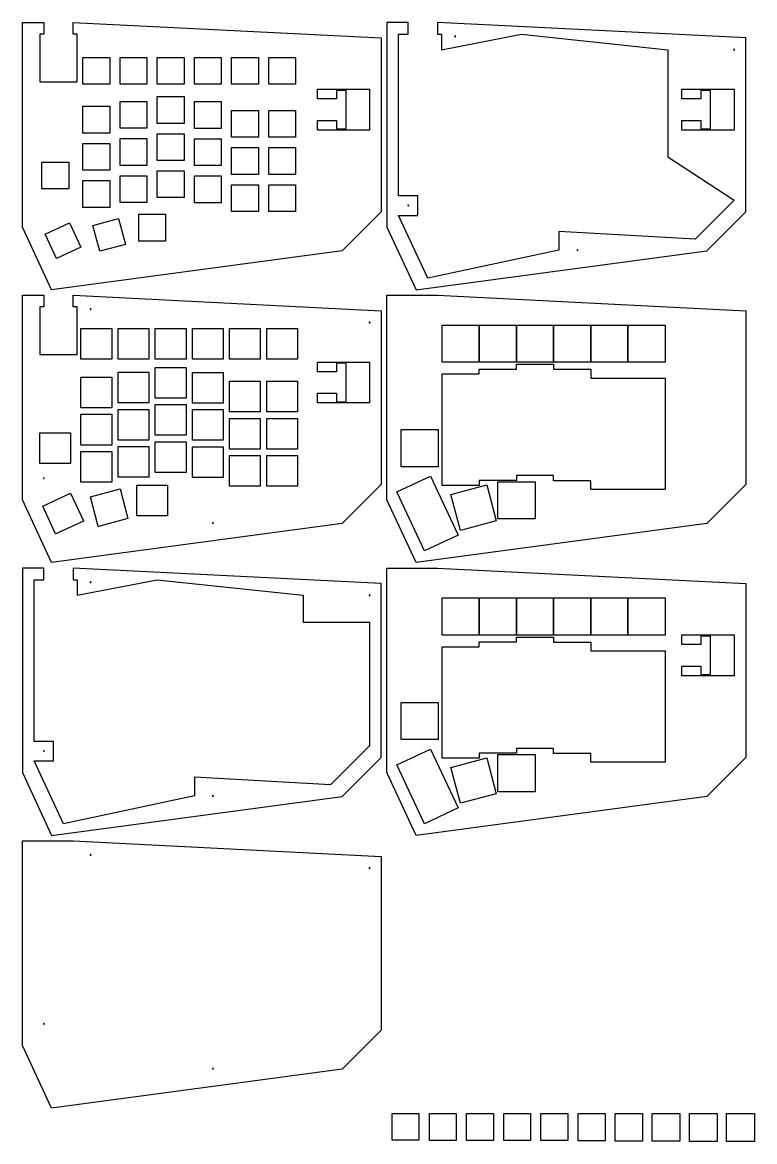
# Model space of a CAD drawing. Extents: x 3 to 378, y 23 to 597.
import ezdxf

# ---------------------------------------------------------------- set-up
doc = ezdxf.new("R2010")
doc.units = 0

msp = doc.modelspace()

# ---------------------------------------------------------------- linework, layer by layer
at = {"layer": 'Layer 1'}
for p, q in [((2.799976, 597.200024), (13.799882, 597.200024)), ((2.799976, 492.218526), (2.799976, 597.200024)), ((13.799882, 597.200024), (13.799882, 591.200075)), ((28.799754, 591.200075), (28.799754, 597.200024)), ((28.799754, 597.200024), (186.848402, 589.200092)), ((200.648284, 597.200024), (189.648378, 597.200024)), ((189.648378, 597.200024), (189.648378, 492.218526)), ((200.648284, 591.200075), (200.648284, 597.200024)), ((373.696804, 589.200092), (215.648156, 597.200024)), ((215.648156, 597.200024), (215.648156, 597.200024)), ((215.648156, 597.200024), (215.648156, 591.200075)), ((13.799882, 591.200075), (11.799899, 591.200075)), ((11.799899, 591.200075), (11.799899, 566.700285)), ((30.799737, 591.200075), (28.799754, 591.200075)), ((30.799737, 566.700285), (30.799737, 591.200075)), ((186.848402, 589.200092), (186.848402, 500.050855)), ((195.648327, 591.200075), (200.648284, 591.200075)), ((195.648327, 508.218389), (195.648327, 591.200075)), ((215.648156, 591.200075), (217.648139, 591.200075)), ((217.648139, 591.200075), (217.648139, 583.200144)), ((217.648139, 583.200144), (258.797787, 591.200075)), ((224.649717, 590.238137), (224.429718, 590.091139)), ((224.429718, 590.091139), (224.481337, 589.831633)), ((224.481337, 589.831633), (224.740843, 589.780014)), ((224.818097, 590.168392), (224.649717, 590.238137)), ((224.649717, 590.238137), (224.649717, 590.238137)), ((224.740843, 589.780014), (224.887842, 590.000013)), ((224.887842, 590.000013), (224.818097, 590.168392)), ((258.797787, 591.200075), (333.697146, 583.200144)), ((373.696804, 500.050855), (373.696804, 589.200092)), ((333.697146, 583.200144), (333.697146, 528.200614)), ((367.699537, 583.438146), (367.479538, 583.291148)), ((367.479538, 583.291148), (367.531157, 583.031642)), ((367.531157, 583.031642), (367.790663, 582.980023)), ((367.867916, 583.368401), (367.699537, 583.438146)), ((367.699537, 583.438146), (367.699537, 583.438146)), ((367.790663, 582.980023), (367.937661, 583.200021)), ((367.937661, 583.200021), (367.867916, 583.368401)), ((33.849957, 579.190026), (33.852886, 579.197097)), ((33.849957, 565.460044), (33.849957, 579.190026)), ((33.852886, 579.197097), (33.859957, 579.200026)), ((33.859957, 579.200026), (47.58994, 579.200026)), ((33.859957, 579.200026), (33.859957, 579.200026)), ((47.58994, 579.200026), (47.597011, 579.197097)), ((47.597011, 579.197097), (47.59994, 579.190026)), ((47.59994, 579.190026), (47.59994, 565.460044)), ((52.899933, 579.190026), (52.902862, 579.197097)), ((52.899933, 565.460044), (52.899933, 579.190026)), ((52.902862, 579.197097), (52.909933, 579.200026)), ((52.909933, 579.200026), (66.639916, 579.200026)), ((52.909933, 579.200026), (52.909933, 579.200026)), ((66.639916, 579.200026), (66.646987, 579.197097)), ((66.646987, 579.197097), (66.649916, 579.190026)), ((66.649916, 579.190026), (66.649916, 565.460044)), ((71.949909, 579.190026), (71.952838, 579.197097)), ((71.949909, 565.460044), (71.949909, 579.190026)), ((71.952838, 579.197097), (71.959909, 579.200026)), ((71.959909, 579.200026), (85.689892, 579.200026)), ((71.959909, 579.200026), (71.959909, 579.200026)), ((85.689892, 579.200026), (85.696963, 579.197097)), ((85.696963, 579.197097), (85.699892, 579.190026)), ((85.699892, 579.190026), (85.699892, 565.460044)), ((90.999885, 579.190026), (91.002814, 579.197097)), ((90.999885, 565.460044), (90.999885, 579.190026)), ((91.002814, 579.197097), (91.009885, 579.200026)), ((91.009885, 579.200026), (104.739868, 579.200026)), ((91.009885, 579.200026), (91.009885, 579.200026)), ((104.739868, 579.200026), (104.746939, 579.197097)), ((104.746939, 579.197097), (104.749868, 579.190026)), ((104.749868, 579.190026), (104.749868, 565.460044)), ((110.049861, 579.190026), (110.05279, 579.197097)), ((110.049861, 565.460044), (110.049861, 579.190026)), ((110.05279, 579.197097), (110.059861, 579.200026)), ((110.059861, 579.200026), (123.789844, 579.200026)), ((110.059861, 579.200026), (110.059861, 579.200026)), ((123.789844, 579.200026), (123.796915, 579.197097)), ((123.796915, 579.197097), (123.799844, 579.190026)), ((123.799844, 579.190026), (123.799844, 565.460044)), ((129.099837, 579.190026), (129.102766, 579.197097)), ((129.099837, 565.460044), (129.099837, 579.190026)), ((129.102766, 579.197097), (129.109837, 579.200026)), ((129.109837, 579.200026), (142.83982, 579.200026)), ((129.109837, 579.200026), (129.109837, 579.200026)), ((142.83982, 579.200026), (142.846891, 579.197097)), ((142.846891, 579.197097), (142.84982, 579.190026)), ((142.84982, 579.190026), (142.84982, 565.460044)), ((11.799899, 566.700285), (30.799737, 566.700285)), ((33.852886, 565.452972), (33.849957, 565.460044)), ((33.859957, 565.450044), (33.852886, 565.452972)), ((47.58994, 565.450044), (33.859957, 565.450044)), ((47.597011, 565.452972), (47.58994, 565.450044)), ((47.59994, 565.460044), (47.597011, 565.452972)), ((52.902862, 565.452972), (52.899933, 565.460044)), ((52.909933, 565.450044), (52.902862, 565.452972)), ((66.639916, 565.450044), (52.909933, 565.450044)), ((66.646987, 565.452972), (66.639916, 565.450044)), ((66.649916, 565.460044), (66.646987, 565.452972)), ((71.952838, 565.452972), (71.949909, 565.460044)), ((71.959909, 565.450044), (71.952838, 565.452972)), ((85.689892, 565.450044), (71.959909, 565.450044)), ((85.696963, 565.452972), (85.689892, 565.450044)), ((85.699892, 565.460044), (85.696963, 565.452972)), ((91.002814, 565.452972), (90.999885, 565.460044)), ((91.009885, 565.450044), (91.002814, 565.452972)), ((104.739868, 565.450044), (91.009885, 565.450044)), ((104.746939, 565.452972), (104.739868, 565.450044)), ((104.749868, 565.460044), (104.746939, 565.452972)), ((110.05279, 565.452972), (110.049861, 565.460044)), ((110.059861, 565.450044), (110.05279, 565.452972)), ((123.789844, 565.450044), (110.059861, 565.450044)), ((123.796915, 565.452972), (123.789844, 565.450044)), ((123.799844, 565.460044), (123.796915, 565.452972)), ((129.102766, 565.452972), (129.099837, 565.460044)), ((129.109837, 565.450044), (129.102766, 565.452972)), ((142.83982, 565.450044), (129.109837, 565.450044)), ((142.846891, 565.452972), (142.83982, 565.450044)), ((142.84982, 565.460044), (142.846891, 565.452972)), ((154.148682, 557.91286), (154.148682, 562.912817)), ((154.148682, 562.912817), (180.848453, 562.912817)), ((180.848453, 562.912817), (180.848453, 541.912997)), ((340.997084, 557.91286), (340.997084, 562.912817)), ((340.997084, 562.912817), (367.696856, 562.912817)), ((367.696856, 562.912817), (367.696856, 541.912997)), ((71.949909, 559.140051), (71.952838, 559.147123)), ((71.949909, 545.410069), (71.949909, 559.140051)), ((71.952838, 559.147123), (71.959909, 559.150051)), ((71.959909, 559.150051), (85.689892, 559.150051)), ((71.959909, 559.150051), (71.959909, 559.150051)), ((85.689892, 559.150051), (85.696963, 559.147123)), ((85.696963, 559.147123), (85.699892, 559.140051)), ((85.699892, 559.140051), (85.699892, 545.410069)), ((163.848599, 557.91286), (154.148682, 557.91286)), ((168.848556, 562.312822), (163.848599, 562.312822)), ((163.848599, 562.312822), (163.848599, 557.91286)), ((168.848556, 542.512992), (168.848556, 562.312822)), ((350.697001, 557.91286), (340.997084, 557.91286)), ((355.696958, 562.312822), (350.697001, 562.312822)), ((350.697001, 562.312822), (350.697001, 557.91286)), ((355.696958, 542.512992), (355.696958, 562.312822)), ((33.849957, 554.140058), (33.852886, 554.147129)), ((33.849957, 540.410075), (33.849957, 554.140058)), ((33.852886, 554.147129), (33.859957, 554.150058)), ((33.859957, 554.150058), (47.58994, 554.150058)), ((33.859957, 554.150058), (33.859957, 554.150058)), ((47.58994, 554.150058), (47.597011, 554.147129)), ((47.597011, 554.147129), (47.59994, 554.140058)), ((47.59994, 554.140058), (47.59994, 540.410075)), ((52.899933, 556.640055), (52.902862, 556.647126)), ((52.899933, 542.910072), (52.899933, 556.640055)), ((52.902862, 556.647126), (52.909933, 556.650055)), ((52.909933, 556.650055), (66.639916, 556.650055)), ((52.909933, 556.650055), (52.909933, 556.650055)), ((66.639916, 556.650055), (66.646987, 556.647126)), ((66.646987, 556.647126), (66.649916, 556.640055)), ((66.649916, 556.640055), (66.649916, 542.910072)), ((90.999885, 556.540055), (91.002814, 556.547126)), ((90.999885, 542.810072), (90.999885, 556.540055)), ((91.002814, 556.547126), (91.009885, 556.550055)), ((91.009885, 556.550055), (104.739868, 556.550055)), ((91.009885, 556.550055), (91.009885, 556.550055)), ((104.739868, 556.550055), (104.746939, 556.547126)), ((104.746939, 556.547126), (104.749868, 556.540055)), ((104.749868, 556.540055), (104.749868, 542.810072)), ((110.049861, 552.04006), (110.05279, 552.047131)), ((110.049861, 538.310078), (110.049861, 552.04006)), ((110.05279, 552.047131), (110.059861, 552.05006)), ((110.059861, 552.05006), (123.789844, 552.05006)), ((110.059861, 552.05006), (110.059861, 552.05006)), ((123.789844, 552.05006), (123.796915, 552.047131)), ((123.796915, 552.047131), (123.799844, 552.04006)), ((123.799844, 552.04006), (123.799844, 538.310078)), ((129.099837, 552.04006), (129.102766, 552.047131)), ((129.099837, 538.310078), (129.099837, 552.04006)), ((129.102766, 552.047131), (129.109837, 552.05006)), ((129.109837, 552.05006), (142.83982, 552.05006)), ((129.109837, 552.05006), (129.109837, 552.05006)), ((142.83982, 552.05006), (142.846891, 552.047131)), ((142.846891, 552.047131), (142.84982, 552.04006)), ((142.84982, 552.04006), (142.84982, 538.310078)), ((154.148682, 541.912997), (154.148682, 546.912954)), ((154.148682, 546.912954), (163.848599, 546.912954)), ((163.848599, 546.912954), (163.848599, 542.512992)), ((340.997084, 541.912997), (340.997084, 546.912954)), ((340.997084, 546.912954), (350.697001, 546.912954)), ((350.697001, 546.912954), (350.697001, 542.512992)), ((33.852886, 540.403004), (33.849957, 540.410075)), ((33.859957, 540.400075), (33.852886, 540.403004)), ((47.58994, 540.400075), (33.859957, 540.400075)), ((47.597011, 540.403004), (47.58994, 540.400075)), ((47.59994, 540.410075), (47.597011, 540.403004)), ((52.902862, 542.903001), (52.899933, 542.910072)), ((52.909933, 542.900072), (52.902862, 542.903001)), ((66.639916, 542.900072), (52.909933, 542.900072)), ((66.646987, 542.903001), (66.639916, 542.900072)), ((66.649916, 542.910072), (66.646987, 542.903001)), ((71.952838, 545.402998), (71.949909, 545.410069)), ((71.949909, 540.090075), (71.952838, 540.097147)), ((71.949909, 526.360093), (71.949909, 540.090075)), ((71.959909, 545.400069), (71.952838, 545.402998)), ((71.952838, 540.097147), (71.959909, 540.100075)), ((85.689892, 545.400069), (71.959909, 545.400069)), ((71.959909, 540.100075), (85.689892, 540.100075)), ((71.959909, 540.100075), (71.959909, 540.100075)), ((85.696963, 545.402998), (85.689892, 545.400069)), ((85.689892, 540.100075), (85.696963, 540.097147)), ((85.699892, 545.410069), (85.696963, 545.402998)), ((85.696963, 540.097147), (85.699892, 540.090075)), ((85.699892, 540.090075), (85.699892, 526.360093)), ((91.002814, 542.803001), (90.999885, 542.810072)), ((91.009885, 542.800072), (91.002814, 542.803001)), ((104.739868, 542.800072), (91.009885, 542.800072)), ((104.746939, 542.803001), (104.739868, 542.800072)), ((104.749868, 542.810072), (104.746939, 542.803001)), ((180.848453, 541.912997), (154.148682, 541.912997)), ((163.848599, 542.512992), (168.848556, 542.512992)), ((367.696856, 541.912997), (340.997084, 541.912997)), ((350.697001, 542.512992), (355.696958, 542.512992)), ((33.849957, 535.090082), (33.852886, 535.097153)), ((33.849957, 521.360099), (33.849957, 535.090082)), ((33.852886, 535.097153), (33.859957, 535.100082)), ((33.859957, 535.100082), (47.58994, 535.100082)), ((33.859957, 535.100082), (33.859957, 535.100082)), ((47.58994, 535.100082), (47.597011, 535.097153)), ((47.597011, 535.097153), (47.59994, 535.090082)), ((47.59994, 535.090082), (47.59994, 521.360099)), ((52.899933, 537.590079), (52.902862, 537.59715)), ((52.899933, 523.860096), (52.899933, 537.590079)), ((52.902862, 537.59715), (52.909933, 537.600079)), ((52.909933, 537.600079), (66.639916, 537.600079)), ((52.909933, 537.600079), (52.909933, 537.600079)), ((66.639916, 537.600079), (66.646987, 537.59715)), ((66.646987, 537.59715), (66.649916, 537.590079)), ((66.649916, 537.590079), (66.649916, 523.860096)), ((90.999885, 537.490079), (91.002814, 537.49715)), ((90.999885, 523.760096), (90.999885, 537.490079)), ((91.002814, 537.49715), (91.009885, 537.500079)), ((91.009885, 537.500079), (104.739868, 537.500079)), ((91.009885, 537.500079), (91.009885, 537.500079)), ((104.739868, 537.500079), (104.746939, 537.49715)), ((104.746939, 537.49715), (104.749868, 537.490079)), ((104.749868, 537.490079), (104.749868, 523.760096)), ((110.05279, 538.303007), (110.049861, 538.310078)), ((110.059861, 538.300078), (110.05279, 538.303007)), ((123.789844, 538.300078), (110.059861, 538.300078)), ((123.796915, 538.303007), (123.789844, 538.300078)), ((123.799844, 538.310078), (123.796915, 538.303007)), ((129.102766, 538.303007), (129.099837, 538.310078)), ((129.109837, 538.300078), (129.102766, 538.303007)), ((142.83982, 538.300078), (129.109837, 538.300078)), ((142.846891, 538.303007), (142.83982, 538.300078)), ((142.84982, 538.310078), (142.846891, 538.303007)), ((110.049861, 532.990084), (110.05279, 532.997155)), ((110.049861, 519.260102), (110.049861, 532.990084)), ((110.05279, 532.997155), (110.059861, 533.000084)), ((110.059861, 533.000084), (123.789844, 533.000084)), ((110.059861, 533.000084), (110.059861, 533.000084)), ((123.789844, 533.000084), (123.796915, 532.997155)), ((123.796915, 532.997155), (123.799844, 532.990084)), ((123.799844, 532.990084), (123.799844, 519.260102)), ((129.099837, 532.990084), (129.102766, 532.997155)), ((129.099837, 519.260102), (129.099837, 532.990084)), ((129.102766, 532.997155), (129.109837, 533.000084)), ((129.109837, 533.000084), (142.83982, 533.000084)), ((129.109837, 533.000084), (129.109837, 533.000084)), ((142.83982, 533.000084), (142.846891, 532.997155)), ((142.846891, 532.997155), (142.84982, 532.990084)), ((142.84982, 532.990084), (142.84982, 519.260102)), ((12.799984, 525.565094), (12.802913, 525.572165)), ((12.799984, 511.835111), (12.799984, 525.565094)), ((12.802913, 525.572165), (12.809984, 525.575094)), ((12.809984, 525.575094), (26.539967, 525.575094)), ((12.809984, 525.575094), (12.809984, 525.575094)), ((26.539967, 525.575094), (26.547038, 525.572165)), ((26.547038, 525.572165), (26.549967, 525.565094)), ((26.549967, 525.565094), (26.549967, 511.835111)), ((52.902862, 523.853025), (52.899933, 523.860096)), ((52.909933, 523.850096), (52.902862, 523.853025)), ((66.639916, 523.850096), (52.909933, 523.850096)), ((66.646987, 523.853025), (66.639916, 523.850096)), ((66.649916, 523.860096), (66.646987, 523.853025)), ((71.952838, 526.353022), (71.949909, 526.360093)), ((71.959909, 526.350093), (71.952838, 526.353022)), ((85.689892, 526.350093), (71.959909, 526.350093)), ((85.696963, 526.353022), (85.689892, 526.350093)), ((85.699892, 526.360093), (85.696963, 526.353022)), ((91.002814, 523.753025), (90.999885, 523.760096)), ((91.009885, 523.750096), (91.002814, 523.753025)), ((104.739868, 523.750096), (91.009885, 523.750096)), ((104.746939, 523.753025), (104.739868, 523.750096)), ((104.749868, 523.760096), (104.746939, 523.753025)), ((333.697146, 528.200614), (367.696856, 506.050803)), ((33.852886, 521.353028), (33.849957, 521.360099)), ((33.859957, 521.350099), (33.852886, 521.353028)), ((47.58994, 521.350099), (33.859957, 521.350099)), ((47.597011, 521.353028), (47.58994, 521.350099)), ((47.59994, 521.360099), (47.597011, 521.353028)), ((52.899933, 518.540103), (52.902862, 518.547174)), ((52.899933, 504.81012), (52.899933, 518.540103)), ((52.902862, 518.547174), (52.909933, 518.550103)), ((52.909933, 518.550103), (66.639916, 518.550103)), ((52.909933, 518.550103), (52.909933, 518.550103)), ((66.639916, 518.550103), (66.646987, 518.547174)), ((66.646987, 518.547174), (66.649916, 518.540103)), ((66.649916, 518.540103), (66.649916, 504.81012)), ((71.949909, 521.040099), (71.952838, 521.047171)), ((71.949909, 507.310117), (71.949909, 521.040099)), ((71.952838, 521.047171), (71.959909, 521.050099)), ((71.959909, 521.050099), (85.689892, 521.050099)), ((71.959909, 521.050099), (71.959909, 521.050099)), ((85.689892, 521.050099), (85.696963, 521.047171)), ((85.696963, 521.047171), (85.699892, 521.040099)), ((85.699892, 521.040099), (85.699892, 507.310117)), ((90.999885, 518.440103), (91.002814, 518.447174)), ((90.999885, 504.71012), (90.999885, 518.440103)), ((91.002814, 518.447174), (91.009885, 518.450103)), ((91.009885, 518.450103), (104.739868, 518.450103)), ((91.009885, 518.450103), (91.009885, 518.450103)), ((104.739868, 518.450103), (104.746939, 518.447174)), ((104.746939, 518.447174), (104.749868, 518.440103)), ((104.749868, 518.440103), (104.749868, 504.71012)), ((110.05279, 519.253031), (110.049861, 519.260102)), ((110.059861, 519.250102), (110.05279, 519.253031)), ((123.789844, 519.250102), (110.059861, 519.250102)), ((123.796915, 519.253031), (123.789844, 519.250102)), ((123.799844, 519.260102), (123.796915, 519.253031)), ((129.102766, 519.253031), (129.099837, 519.260102)), ((129.109837, 519.250102), (129.102766, 519.253031)), ((142.83982, 519.250102), (129.109837, 519.250102)), ((142.846891, 519.253031), (142.83982, 519.250102)), ((142.84982, 519.260102), (142.846891, 519.253031)), ((12.802913, 511.82804), (12.799984, 511.835111)), ((12.809984, 511.825111), (12.802913, 511.82804)), ((26.539967, 511.825111), (12.809984, 511.825111)), ((26.547038, 511.82804), (26.539967, 511.825111)), ((26.549967, 511.835111), (26.547038, 511.82804)), ((33.849957, 516.040106), (33.852886, 516.047177)), ((33.849957, 502.310123), (33.849957, 516.040106)), ((33.852886, 516.047177), (33.859957, 516.050106)), ((33.859957, 516.050106), (47.58994, 516.050106)), ((33.859957, 516.050106), (33.859957, 516.050106)), ((47.58994, 516.050106), (47.597011, 516.047177)), ((47.597011, 516.047177), (47.59994, 516.040106)), ((47.59994, 516.040106), (47.59994, 502.310123)), ((110.049861, 513.940108), (110.05279, 513.947179)), ((110.049861, 500.210126), (110.049861, 513.940108)), ((110.05279, 513.947179), (110.059861, 513.950108)), ((110.059861, 513.950108), (123.789844, 513.950108)), ((110.059861, 513.950108), (110.059861, 513.950108)), ((123.789844, 513.950108), (123.796915, 513.947179)), ((123.796915, 513.947179), (123.799844, 513.940108)), ((123.799844, 513.940108), (123.799844, 500.210126)), ((129.099837, 513.940108), (129.102766, 513.947179)), ((129.099837, 500.210126), (129.099837, 513.940108)), ((129.102766, 513.947179), (129.109837, 513.950108)), ((129.109837, 513.950108), (142.83982, 513.950108)), ((129.109837, 513.950108), (129.109837, 513.950108)), ((142.83982, 513.950108), (142.846891, 513.947179)), ((142.846891, 513.947179), (142.84982, 513.940108)), ((142.84982, 513.940108), (142.84982, 500.210126)), ((71.952838, 507.303046), (71.949909, 507.310117)), ((71.959909, 507.300117), (71.952838, 507.303046)), ((85.689892, 507.300117), (71.959909, 507.300117)), ((85.696963, 507.303046), (85.689892, 507.300117)), ((85.699892, 507.310117), (85.696963, 507.303046)), ((205.648241, 508.218389), (195.648327, 508.218389)), ((205.648241, 498.218474), (205.648241, 508.218389)), ((367.696856, 506.050803), (347.697027, 486.050974)), ((33.852886, 502.303052), (33.849957, 502.310123)), ((33.859957, 502.300123), (33.852886, 502.303052)), ((47.58994, 502.300123), (33.859957, 502.300123)), ((47.597011, 502.303052), (47.58994, 502.300123)), ((47.59994, 502.310123), (47.597011, 502.303052)), ((52.902862, 504.803049), (52.899933, 504.81012)), ((52.909933, 504.80012), (52.902862, 504.803049)), ((66.639916, 504.80012), (52.909933, 504.80012)), ((66.646987, 504.803049), (66.639916, 504.80012)), ((66.649916, 504.81012), (66.646987, 504.803049)), ((91.002814, 504.703049), (90.999885, 504.71012)), ((91.009885, 504.70012), (91.002814, 504.703049)), ((104.739868, 504.70012), (91.009885, 504.70012)), ((104.746939, 504.703049), (104.739868, 504.70012)), ((104.749868, 504.71012), (104.746939, 504.703049)), ((110.05279, 500.203055), (110.049861, 500.210126)), ((110.059861, 500.200126), (110.05279, 500.203055)), ((123.789844, 500.200126), (110.059861, 500.200126)), ((123.796915, 500.203055), (123.789844, 500.200126)), ((123.799844, 500.210126), (123.796915, 500.203055)), ((129.102766, 500.203055), (129.099837, 500.210126)), ((129.109837, 500.200126), (129.102766, 500.203055)), ((142.83982, 500.200126), (129.109837, 500.200126)), ((142.846891, 500.203055), (142.83982, 500.200126)), ((142.84982, 500.210126), (142.846891, 500.203055)), ((186.848402, 500.050855), (166.848573, 480.051026)), ((200.649747, 503.588246), (200.429749, 503.441248)), ((200.429749, 503.441248), (200.481368, 503.181742)), ((200.481368, 503.181742), (200.740874, 503.130123)), ((200.818127, 503.518501), (200.649747, 503.588246)), ((200.649747, 503.588246), (200.649747, 503.588246)), ((200.740874, 503.130123), (200.887872, 503.350122)), ((200.887872, 503.350122), (200.818127, 503.518501)), ((353.696975, 480.051026), (373.696804, 500.050855)), ((14.546378, 488.504493), (26.989988, 494.307055)), ((26.989988, 494.307055), (27.003277, 494.302218)), ((27.003277, 494.302218), (32.805839, 481.858609)), ((27.003277, 494.302218), (27.003277, 494.302218)), ((38.889886, 493.039382), (52.152055, 496.592967)), ((52.152055, 496.592967), (52.159643, 496.591968)), ((52.159643, 496.591968), (52.164302, 496.585896)), ((52.164302, 496.585896), (55.717887, 483.323728)), ((62.424921, 498.790128), (62.42785, 498.797199)), ((62.424921, 485.060145), (62.424921, 498.790128)), ((62.42785, 498.797199), (62.434921, 498.800127)), ((62.434921, 498.800127), (76.164904, 498.800127)), ((62.434921, 498.800127), (62.434921, 498.800127)), ((76.164904, 498.800127), (76.171975, 498.797199)), ((76.171975, 498.797199), (76.174904, 498.790128)), ((76.174904, 498.790128), (76.174904, 485.060145)), ((210.648199, 466.051145), (195.648327, 498.218474)), ((195.648327, 498.218474), (205.648241, 498.218474)), ((17.799848, 460.051197), (2.799976, 492.218526)), ((14.541542, 488.491204), (14.546378, 488.504493)), ((20.344103, 476.047595), (14.541542, 488.491204)), ((38.882815, 493.027135), (38.889886, 493.039382)), ((42.436401, 479.764967), (38.882815, 493.027135)), ((38.889886, 493.039382), (38.889886, 493.039382)), ((189.648378, 492.218526), (204.64825, 460.051197)), ((347.697027, 486.050974), (277.847624, 489.875942)), ((277.847624, 489.875942), (277.847624, 480.351023)), ((55.710816, 483.311481), (42.448648, 479.757896)), ((55.717887, 483.323728), (55.710816, 483.311481)), ((62.42785, 485.053074), (62.424921, 485.060145)), ((62.434921, 485.050145), (62.42785, 485.053074)), ((76.164904, 485.050145), (62.434921, 485.050145)), ((76.171975, 485.053074), (76.164904, 485.050145)), ((76.174904, 485.060145), (76.171975, 485.053074)), ((166.848573, 480.051026), (17.799848, 460.051197)), ((32.801002, 481.845319), (20.357393, 476.042758)), ((32.806173, 481.850962), (32.801002, 481.845319)), ((32.805839, 481.858609), (32.806173, 481.850962)), ((42.448648, 479.757896), (42.436401, 479.764967)), ((204.64825, 460.051197), (353.696975, 480.051026)), ((277.847624, 480.351023), (210.648199, 466.051145)), ((287.374638, 480.588275), (287.136513, 480.350151)), ((287.136513, 480.350151), (287.374638, 480.112026)), ((287.543018, 480.51853), (287.374638, 480.588275)), ((287.374638, 480.588275), (287.374638, 480.588275)), ((287.374638, 480.112026), (287.612763, 480.350151)), ((287.612763, 480.350151), (287.543018, 480.51853)), ((20.357393, 476.042758), (20.344103, 476.047595)), ((2.799976, 457.251221), (13.799882, 457.251221)), ((2.799976, 352.269722), (2.799976, 457.251221)), ((13.799882, 457.251221), (13.799882, 451.251272)), ((28.799754, 451.251272), (28.799754, 457.251221)), ((28.799754, 457.251221), (186.848402, 449.251289)), ((189.648378, 457.251221), (215.648156, 457.251221)), ((189.648378, 352.269722), (189.648378, 457.251221)), ((215.648156, 457.251221), (373.696804, 449.251289)), ((13.799882, 451.251272), (11.799899, 451.251272)), ((11.799899, 451.251272), (11.799899, 426.751482)), ((30.799737, 451.251272), (28.799754, 451.251272)), ((30.799737, 426.751482), (30.799737, 451.251272)), ((37.799952, 450.288314), (37.579954, 450.141315)), ((37.579954, 450.141315), (37.631573, 449.881809)), ((37.631573, 449.881809), (37.891079, 449.83019)), ((37.968332, 450.218569), (37.799952, 450.288314)), ((37.799952, 450.288314), (37.799952, 450.288314)), ((37.891079, 449.83019), (38.038077, 450.050189)), ((38.038077, 450.050189), (37.968332, 450.218569)), ((186.848402, 449.251289), (186.848402, 360.102052)), ((373.696804, 449.251289), (373.696804, 360.102052)), ((180.849772, 443.488322), (180.629774, 443.341324)), ((180.629774, 443.341324), (180.681393, 443.081818)), ((180.681393, 443.081818), (180.940899, 443.030199)), ((181.018152, 443.418577), (180.849772, 443.488322)), ((180.849772, 443.488322), (180.849772, 443.488322)), ((180.940899, 443.030199), (181.087897, 443.250197)), ((181.087897, 443.250197), (181.018152, 443.418577)), ((32.849959, 440.240201), (32.852888, 440.247272)), ((32.849959, 424.510221), (32.849959, 440.240201)), ((32.852888, 440.247272), (32.859959, 440.250201)), ((32.859959, 440.250201), (48.589939, 440.250201)), ((32.859959, 440.250201), (32.859959, 440.250201)), ((48.589939, 440.250201), (48.599939, 440.240201)), ((48.599939, 440.240201), (48.599939, 424.510221)), ((51.899935, 440.240201), (51.902864, 440.247272)), ((51.899935, 424.510221), (51.899935, 440.240201)), ((51.902864, 440.247272), (51.909935, 440.250201)), ((51.909935, 440.250201), (67.639915, 440.250201)), ((51.909935, 440.250201), (51.909935, 440.250201)), ((67.639915, 440.250201), (67.646986, 440.247272)), ((67.646986, 440.247272), (67.649915, 440.240201)), ((67.649915, 440.240201), (67.649915, 424.510221)), ((70.949911, 440.240201), (70.95284, 440.247272)), ((70.949911, 424.510221), (70.949911, 440.240201)), ((70.95284, 440.247272), (70.959911, 440.250201)), ((70.959911, 440.250201), (86.689891, 440.250201)), ((70.959911, 440.250201), (70.959911, 440.250201)), ((86.689891, 440.250201), (86.696962, 440.247272)), ((86.696962, 440.247272), (86.699891, 440.240201)), ((86.699891, 440.240201), (86.699891, 424.510221)), ((89.999887, 440.240201), (90.002816, 440.247272)), ((89.999887, 424.510221), (89.999887, 440.240201)), ((90.002816, 440.247272), (90.009887, 440.250201)), ((90.009887, 440.250201), (105.739867, 440.250201)), ((90.009887, 440.250201), (90.009887, 440.250201)), ((105.739867, 440.250201), (105.746938, 440.247272)), ((105.746938, 440.247272), (105.749867, 440.240201)), ((105.749867, 440.240201), (105.749867, 424.510221)), ((109.049863, 440.240201), (109.059863, 440.250201)), ((109.049863, 424.510221), (109.049863, 440.240201)), ((109.059863, 440.250201), (124.789843, 440.250201)), ((109.059863, 440.250201), (109.059863, 440.250201)), ((124.789843, 440.250201), (124.796914, 440.247272)), ((124.796914, 440.247272), (124.799843, 440.240201)), ((124.799843, 440.240201), (124.799843, 424.510221)), ((128.099839, 440.240201), (128.102768, 440.247272)), ((128.099839, 424.510221), (128.099839, 440.240201)), ((128.102768, 440.247272), (128.109839, 440.250201)), ((128.109839, 440.250201), (143.839819, 440.250201)), ((128.109839, 440.250201), (128.109839, 440.250201)), ((143.839819, 440.250201), (143.84689, 440.247272)), ((143.84689, 440.247272), (143.849819, 440.240201)), ((143.849819, 440.240201), (143.849819, 424.510221)), ((218.048135, 441.901352), (237.097972, 441.901352)), ((218.048135, 422.851515), (218.048135, 441.901352)), ((237.097972, 441.901352), (237.097972, 422.851515)), ((237.097972, 441.901352), (256.14781, 441.901352)), ((237.097972, 422.851515), (237.097972, 441.901352)), ((256.14781, 441.901352), (256.14781, 422.851515)), ((256.14781, 441.901352), (275.197647, 441.901352)), ((256.14781, 422.851515), (256.14781, 441.901352)), ((275.197647, 441.901352), (275.197647, 422.851515)), ((275.197647, 441.901352), (294.247484, 441.901352)), ((275.197647, 422.851515), (275.197647, 441.901352)), ((294.247484, 441.901352), (294.247484, 422.851515)), ((294.247484, 441.901352), (313.297321, 441.901352)), ((294.247484, 422.851515), (294.247484, 441.901352)), ((313.297321, 441.901352), (313.297321, 422.851515)), ((313.297321, 441.901352), (332.347158, 441.901352)), ((313.297321, 422.851515), (313.297321, 441.901352)), ((332.347158, 441.901352), (332.347158, 422.851515)), ((11.799899, 426.751482), (30.799737, 426.751482)), ((32.852888, 424.50315), (32.849959, 424.510221)), ((32.859959, 424.500221), (32.852888, 424.50315)), ((48.589939, 424.500221), (32.859959, 424.500221)), ((48.599939, 424.510221), (48.589939, 424.500221)), ((51.902864, 424.50315), (51.899935, 424.510221)), ((51.909935, 424.500221), (51.902864, 424.50315)), ((67.639915, 424.500221), (51.909935, 424.500221)), ((67.646986, 424.50315), (67.639915, 424.500221)), ((67.649915, 424.510221), (67.646986, 424.50315)), ((70.95284, 424.50315), (70.949911, 424.510221)), ((70.949911, 420.190227), (70.95284, 420.197298)), ((70.949911, 404.460246), (70.949911, 420.190227)), ((70.959911, 424.500221), (70.95284, 424.50315)), ((70.95284, 420.197298), (70.959911, 420.200227)), ((86.689891, 424.500221), (70.959911, 424.500221)), ((70.959911, 420.200227), (86.689891, 420.200227)), ((70.959911, 420.200227), (70.959911, 420.200227)), ((86.696962, 424.50315), (86.689891, 424.500221)), ((86.689891, 420.200227), (86.696962, 420.197298)), ((86.699891, 424.510221), (86.696962, 424.50315)), ((86.696962, 420.197298), (86.699891, 420.190227)), ((86.699891, 420.190227), (86.699891, 404.460246)), ((90.002816, 424.50315), (89.999887, 424.510221)), ((90.009887, 424.500221), (90.002816, 424.50315)), ((105.739867, 424.500221), (90.009887, 424.500221)), ((105.746938, 424.50315), (105.739867, 424.500221)), ((105.749867, 424.510221), (105.746938, 424.50315)), ((109.059863, 424.500221), (109.049863, 424.510221)), ((124.789843, 424.500221), (109.059863, 424.500221)), ((124.796914, 424.50315), (124.789843, 424.500221)), ((124.799843, 424.510221), (124.796914, 424.50315)), ((128.102768, 424.50315), (128.099839, 424.510221)), ((128.109839, 424.500221), (128.102768, 424.50315)), ((143.839819, 424.500221), (128.109839, 424.500221)), ((143.84689, 424.50315), (143.839819, 424.500221)), ((143.849819, 424.510221), (143.84689, 424.50315)), ((154.148682, 417.964057), (154.148682, 422.964014)), ((154.148682, 422.964014), (180.848453, 422.964014)), ((168.848556, 422.364019), (163.848599, 422.364019)), ((163.848599, 422.364019), (163.848599, 417.964057)), ((168.848556, 402.564188), (168.848556, 422.364019)), ((180.848453, 422.964014), (180.848453, 401.964194)), ((237.097972, 422.851515), (218.048135, 422.851515)), ((256.14781, 422.851515), (237.097972, 422.851515)), ((237.097972, 416.851566), (237.097972, 419.351545)), ((237.097972, 419.351545), (256.14781, 419.351545)), ((275.197647, 422.851515), (256.14781, 422.851515)), ((256.14781, 419.351545), (256.14781, 421.851523)), ((256.14781, 421.851523), (275.197647, 421.851523)), ((294.247484, 422.851515), (275.197647, 422.851515)), ((275.197647, 421.851523), (275.197647, 419.251546)), ((275.197647, 419.251546), (294.247484, 419.251546)), ((313.297321, 422.851515), (294.247484, 422.851515)), ((294.247484, 419.251546), (294.247484, 414.751584)), ((332.347158, 422.851515), (313.297321, 422.851515)), ((32.849959, 415.190233), (32.852888, 415.197304)), ((32.849959, 399.460253), (32.849959, 415.190233)), ((32.852888, 415.197304), (32.859959, 415.200233)), ((32.859959, 415.200233), (48.589939, 415.200233)), ((32.859959, 415.200233), (32.859959, 415.200233)), ((48.589939, 415.200233), (48.599939, 415.190233)), ((48.599939, 415.190233), (48.599939, 399.460253)), ((51.899935, 417.69023), (51.902864, 417.697301)), ((51.899935, 401.960249), (51.899935, 417.69023)), ((51.902864, 417.697301), (51.909935, 417.70023)), ((51.909935, 417.70023), (67.639915, 417.70023)), ((51.909935, 417.70023), (51.909935, 417.70023)), ((67.639915, 417.70023), (67.646986, 417.697301)), ((67.646986, 417.697301), (67.649915, 417.69023)), ((67.649915, 417.69023), (67.649915, 401.960249)), ((89.999887, 417.59023), (90.002816, 417.597301)), ((89.999887, 401.86025), (89.999887, 417.59023)), ((90.002816, 417.597301), (90.009887, 417.60023)), ((90.009887, 417.60023), (105.739867, 417.60023)), ((90.009887, 417.60023), (90.009887, 417.60023)), ((105.739867, 417.60023), (105.746938, 417.597301)), ((105.746938, 417.597301), (105.749867, 417.59023)), ((105.749867, 417.59023), (105.749867, 401.86025)), ((163.848599, 417.964057), (154.148682, 417.964057)), ((218.048135, 416.851566), (237.097972, 416.851566)), ((218.048135, 359.702055), (218.048135, 416.851566)), ((294.247484, 414.751584), (313.297321, 414.751584)), ((313.297321, 414.751584), (313.297321, 414.751584)), ((313.297321, 414.751584), (332.347158, 414.751584)), ((332.347158, 414.751584), (332.347158, 357.602073)), ((109.049863, 413.090235), (109.059863, 413.100235)), ((109.049863, 397.360255), (109.049863, 413.090235)), ((109.059863, 413.100235), (124.789843, 413.100235)), ((109.059863, 413.100235), (109.059863, 413.100235)), ((124.789843, 413.100235), (124.796914, 413.097307)), ((124.796914, 413.097307), (124.799843, 413.090235)), ((124.799843, 413.090235), (124.799843, 397.360255)), ((128.099839, 413.090235), (128.102768, 413.097307)), ((128.099839, 397.360255), (128.099839, 413.090235)), ((128.102768, 413.097307), (128.109839, 413.100235)), ((128.109839, 413.100235), (143.839819, 413.100235)), ((128.109839, 413.100235), (128.109839, 413.100235)), ((143.839819, 413.100235), (143.84689, 413.097307)), ((143.84689, 413.097307), (143.849819, 413.090235)), ((143.849819, 413.090235), (143.849819, 397.360255)), ((51.902864, 401.953178), (51.899935, 401.960249)), ((51.909935, 401.95025), (51.902864, 401.953178)), ((67.639915, 401.95025), (51.909935, 401.95025)), ((67.646986, 401.953178), (67.639915, 401.95025)), ((67.649915, 401.960249), (67.646986, 401.953178)), ((70.95284, 404.453175), (70.949911, 404.460246)), ((70.959911, 404.450246), (70.95284, 404.453175)), ((86.689891, 404.450246), (70.959911, 404.450246)), ((86.696962, 404.453175), (86.689891, 404.450246)), ((86.699891, 404.460246), (86.696962, 404.453175)), ((154.148682, 401.964194), (154.148682, 406.964151)), ((154.148682, 406.964151), (163.848599, 406.964151)), ((180.848453, 401.964194), (154.148682, 401.964194)), ((163.848599, 406.964151), (163.848599, 402.564188)), ((163.848599, 402.564188), (168.848556, 402.564188)), ((32.852888, 399.453182), (32.849959, 399.460253)), ((32.859959, 399.450253), (32.852888, 399.453182)), ((48.589939, 399.450253), (32.859959, 399.450253)), ((48.599939, 399.460253), (48.589939, 399.450253)), ((51.899935, 398.640254), (51.902864, 398.647325)), ((51.899935, 382.910273), (51.899935, 398.640254)), ((51.902864, 398.647325), (51.909935, 398.650254)), ((51.909935, 398.650254), (67.639915, 398.650254)), ((51.909935, 398.650254), (51.909935, 398.650254)), ((67.639915, 398.650254), (67.646986, 398.647325)), ((67.646986, 398.647325), (67.649915, 398.640254)), ((67.649915, 398.640254), (67.649915, 382.910273)), ((70.949911, 401.140251), (70.95284, 401.147322)), ((70.949911, 385.41027), (70.949911, 401.140251)), ((70.95284, 401.147322), (70.959911, 401.150251)), ((70.959911, 401.150251), (86.689891, 401.150251)), ((70.959911, 401.150251), (70.959911, 401.150251)), ((86.689891, 401.150251), (86.696962, 401.147322)), ((86.696962, 401.147322), (86.699891, 401.140251)), ((86.699891, 401.140251), (86.699891, 385.41027)), ((90.002816, 401.853179), (89.999887, 401.86025)), ((89.999887, 398.540254), (90.002816, 398.547325)), ((89.999887, 382.810274), (89.999887, 398.540254)), ((90.009887, 401.85025), (90.002816, 401.853179)), ((90.002816, 398.547325), (90.009887, 398.550254)), ((105.739867, 401.85025), (90.009887, 401.85025)), ((90.009887, 398.550254), (105.739867, 398.550254)), ((90.009887, 398.550254), (90.009887, 398.550254)), ((105.746938, 401.853179), (105.739867, 401.85025)), ((105.739867, 398.550254), (105.746938, 398.547325)), ((105.749867, 401.86025), (105.746938, 401.853179)), ((105.746938, 398.547325), (105.749867, 398.540254)), ((105.749867, 398.540254), (105.749867, 382.810274)), ((109.059863, 397.350255), (109.049863, 397.360255)), ((124.789843, 397.350255), (109.059863, 397.350255)), ((124.796914, 397.353184), (124.789843, 397.350255)), ((124.799843, 397.360255), (124.796914, 397.353184)), ((128.102768, 397.353184), (128.099839, 397.360255)), ((128.109839, 397.350255), (128.102768, 397.353184)), ((143.839819, 397.350255), (128.109839, 397.350255)), ((143.84689, 397.353184), (143.839819, 397.350255)), ((143.849819, 397.360255), (143.84689, 397.353184)), ((32.849959, 396.140257), (32.852888, 396.147328)), ((32.849959, 380.410277), (32.849959, 396.140257)), ((32.852888, 396.147328), (32.859959, 396.150257)), ((32.859959, 396.150257), (48.589939, 396.150257)), ((32.859959, 396.150257), (32.859959, 396.150257)), ((48.589939, 396.150257), (48.599939, 396.140257)), ((48.599939, 396.140257), (48.599939, 380.410277)), ((109.049863, 394.040259), (109.059863, 394.050259)), ((109.049863, 378.310279), (109.049863, 394.040259)), ((109.059863, 394.050259), (124.789843, 394.050259)), ((109.059863, 394.050259), (109.059863, 394.050259)), ((124.789843, 394.050259), (124.796914, 394.047331)), ((124.796914, 394.047331), (124.799843, 394.040259)), ((124.799843, 394.040259), (124.799843, 378.310279)), ((128.099839, 394.040259), (128.102768, 394.047331)), ((128.099839, 378.310279), (128.099839, 394.040259)), ((128.102768, 394.047331), (128.109839, 394.050259)), ((128.109839, 394.050259), (143.839819, 394.050259)), ((128.109839, 394.050259), (128.109839, 394.050259)), ((143.839819, 394.050259), (143.84689, 394.047331)), ((143.84689, 394.047331), (143.849819, 394.040259)), ((143.849819, 394.040259), (143.849819, 378.310279)), ((11.799985, 386.615269), (11.802914, 386.62234)), ((11.799985, 370.885289), (11.799985, 386.615269)), ((11.802914, 386.62234), (11.809985, 386.625269)), ((11.809985, 386.625269), (27.539965, 386.625269)), ((11.809985, 386.625269), (11.809985, 386.625269)), ((27.539965, 386.625269), (27.547036, 386.62234)), ((27.547036, 386.62234), (27.549965, 386.615269)), ((27.549965, 386.615269), (27.549965, 370.885289)), ((70.95284, 385.403199), (70.949911, 385.41027)), ((70.959911, 385.40027), (70.95284, 385.403199)), ((86.689891, 385.40027), (70.959911, 385.40027)), ((86.696962, 385.403199), (86.689891, 385.40027)), ((86.699891, 385.41027), (86.696962, 385.403199)), ((196.998315, 388.276811), (216.048152, 388.276811)), ((196.998315, 369.226973), (196.998315, 388.276811)), ((216.048152, 388.276811), (216.048152, 369.226973)), ((32.852888, 380.403206), (32.849959, 380.410277)), ((32.859959, 380.400277), (32.852888, 380.403206)), ((48.589939, 380.400277), (32.859959, 380.400277)), ((48.599939, 380.410277), (48.589939, 380.400277)), ((51.902864, 382.903202), (51.899935, 382.910273)), ((51.899935, 379.590278), (51.902864, 379.597349)), ((51.899935, 363.860297), (51.899935, 379.590278)), ((51.909935, 382.900274), (51.902864, 382.903202)), ((51.902864, 379.597349), (51.909935, 379.600278)), ((67.639915, 382.900274), (51.909935, 382.900274)), ((51.909935, 379.600278), (67.639915, 379.600278)), ((51.909935, 379.600278), (51.909935, 379.600278)), ((67.646986, 382.903202), (67.639915, 382.900274)), ((67.639915, 379.600278), (67.646986, 379.597349)), ((67.649915, 382.910273), (67.646986, 382.903202)), ((67.646986, 379.597349), (67.649915, 379.590278)), ((67.649915, 379.590278), (67.649915, 363.860297)), ((70.949911, 382.090275), (70.95284, 382.097346)), ((70.949911, 366.360294), (70.949911, 382.090275)), ((70.95284, 382.097346), (70.959911, 382.100275)), ((70.959911, 382.100275), (86.689891, 382.100275)), ((70.959911, 382.100275), (70.959911, 382.100275)), ((86.689891, 382.100275), (86.696962, 382.097346)), ((86.696962, 382.097346), (86.699891, 382.090275)), ((86.699891, 382.090275), (86.699891, 366.360294)), ((90.002816, 382.803203), (89.999887, 382.810274)), ((89.999887, 379.490278), (90.002816, 379.497349)), ((89.999887, 363.760298), (89.999887, 379.490278)), ((90.009887, 382.800274), (90.002816, 382.803203)), ((90.002816, 379.497349), (90.009887, 379.500278)), ((105.739867, 382.800274), (90.009887, 382.800274)), ((90.009887, 379.500278), (105.739867, 379.500278)), ((90.009887, 379.500278), (90.009887, 379.500278)), ((105.746938, 382.803203), (105.739867, 382.800274)), ((105.739867, 379.500278), (105.746938, 379.497349)), ((105.749867, 382.810274), (105.746938, 382.803203)), ((105.746938, 379.497349), (105.749867, 379.490278)), ((105.749867, 379.490278), (105.749867, 363.760298)), ((32.849959, 377.090281), (32.852888, 377.097352)), ((32.849959, 361.360301), (32.849959, 377.090281)), ((32.852888, 377.097352), (32.859959, 377.100281)), ((32.859959, 377.100281), (48.589939, 377.100281)), ((32.859959, 377.100281), (32.859959, 377.100281)), ((48.589939, 377.100281), (48.599939, 377.090281)), ((48.599939, 377.090281), (48.599939, 361.360301)), ((109.059863, 378.300279), (109.049863, 378.310279)), ((109.049863, 374.990283), (109.059863, 375.000283)), ((109.049863, 359.260303), (109.049863, 374.990283)), ((124.789843, 378.300279), (109.059863, 378.300279)), ((109.059863, 375.000283), (124.789843, 375.000283)), ((109.059863, 375.000283), (109.059863, 375.000283)), ((124.796914, 378.303208), (124.789843, 378.300279)), ((124.789843, 375.000283), (124.796914, 374.997355)), ((124.799843, 378.310279), (124.796914, 378.303208)), ((124.796914, 374.997355), (124.799843, 374.990283)), ((124.799843, 374.990283), (124.799843, 359.260303)), ((128.102768, 378.303208), (128.099839, 378.310279)), ((128.099839, 374.990283), (128.102768, 374.997355)), ((128.099839, 359.260303), (128.099839, 374.990283)), ((128.109839, 378.300279), (128.102768, 378.303208)), ((128.102768, 374.997355), (128.109839, 375.000283)), ((143.839819, 378.300279), (128.109839, 378.300279)), ((128.109839, 375.000283), (143.839819, 375.000283)), ((128.109839, 375.000283), (128.109839, 375.000283)), ((143.84689, 378.303208), (143.839819, 378.300279)), ((143.839819, 375.000283), (143.84689, 374.997355)), ((143.849819, 378.310279), (143.84689, 378.303208)), ((143.84689, 374.997355), (143.849819, 374.990283)), ((143.849819, 374.990283), (143.849819, 359.260303)), ((11.802914, 370.878218), (11.799985, 370.885289)), ((11.809985, 370.875289), (11.802914, 370.878218)), ((27.539965, 370.875289), (11.809985, 370.875289)), ((27.547036, 370.878218), (27.539965, 370.875289)), ((27.549965, 370.885289), (27.547036, 370.878218)), ((216.048152, 369.226973), (196.998315, 369.226973)), ((13.799983, 363.638423), (13.579984, 363.491424)), ((13.579984, 363.491424), (13.631603, 363.231918)), ((13.631603, 363.231918), (13.891109, 363.1803)), ((14.038107, 363.400298), (13.799983, 363.638423)), ((13.799983, 363.638423), (13.799983, 363.638423)), ((13.891109, 363.1803), (14.038107, 363.400298)), ((51.902864, 363.853226), (51.899935, 363.860297)), ((51.909935, 363.850298), (51.902864, 363.853226)), ((67.639915, 363.850298), (51.909935, 363.850298)), ((67.646986, 363.853226), (67.639915, 363.850298)), ((67.649915, 363.860297), (67.646986, 363.853226)), ((70.95284, 366.353223), (70.949911, 366.360294)), ((70.959911, 366.350294), (70.95284, 366.353223)), ((86.689891, 366.350294), (70.959911, 366.350294)), ((86.696962, 366.353223), (86.689891, 366.350294)), ((86.699891, 366.360294), (86.696962, 366.353223)), ((90.002816, 363.753227), (89.999887, 363.760298)), ((90.009887, 363.750298), (90.002816, 363.753227)), ((105.739867, 363.750298), (90.009887, 363.750298)), ((105.746938, 363.753227), (105.739867, 363.750298)), ((105.749867, 363.760298), (105.746938, 363.753227)), ((194.846234, 356.308663), (212.11125, 364.359472)), ((212.11125, 364.359472), (226.200165, 334.145694)), ((256.14781, 362.202034), (237.097972, 362.202034)), ((237.097972, 362.202034), (237.097972, 359.702055)), ((275.197647, 364.702012), (256.14781, 364.702012)), ((256.14781, 364.702012), (256.14781, 362.202034)), ((275.197647, 362.102034), (275.197647, 364.702012)), ((294.247484, 362.102034), (275.197647, 362.102034)), ((294.247484, 357.602073), (294.247484, 362.102034)), ((32.852888, 361.35323), (32.849959, 361.360301)), ((32.859959, 361.350301), (32.852888, 361.35323)), ((48.589939, 361.350301), (32.859959, 361.350301)), ((37.665163, 353.796104), (52.859184, 357.867327)), ((48.599939, 361.360301), (48.589939, 361.350301)), ((52.859184, 357.867327), (52.866772, 357.866328)), ((52.866772, 357.866328), (52.871432, 357.860256)), ((52.871432, 357.860256), (56.942655, 342.666235)), ((61.424923, 359.840303), (61.427852, 359.847374)), ((61.424923, 344.110322), (61.424923, 359.840303)), ((61.427852, 359.847374), (61.434923, 359.850303)), ((61.434923, 359.850303), (77.164903, 359.850303)), ((61.434923, 359.850303), (61.434923, 359.850303)), ((77.164903, 359.850303), (77.174903, 359.840303)), ((77.174903, 359.840303), (77.174903, 344.110322)), ((109.059863, 359.250303), (109.049863, 359.260303)), ((124.789843, 359.250303), (109.059863, 359.250303)), ((124.796914, 359.253232), (124.789843, 359.250303)), ((124.799843, 359.260303), (124.796914, 359.253232)), ((128.102768, 359.253232), (128.099839, 359.260303)), ((128.109839, 359.250303), (128.102768, 359.253232)), ((143.839819, 359.250303), (128.109839, 359.250303)), ((143.84689, 359.253232), (143.839819, 359.250303)), ((143.849819, 359.260303), (143.84689, 359.253232)), ((186.848402, 360.102052), (166.848573, 340.102223)), ((208.93515, 326.094885), (194.846234, 356.308663)), ((237.097972, 359.702055), (218.048135, 359.702055)), ((222.482403, 354.962288), (240.883132, 359.892748)), ((240.883132, 359.892748), (245.813593, 341.492019)), ((246.622891, 361.50204), (265.672728, 361.50204)), ((246.622891, 342.452202), (246.622891, 361.50204)), ((265.672728, 361.50204), (265.672728, 342.452202)), ((313.297321, 357.602073), (294.247484, 357.602073)), ((332.347158, 357.602073), (313.297321, 357.602073)), ((313.297321, 357.602073), (313.297321, 357.602073)), ((373.696804, 360.102052), (353.696975, 340.102223)), ((17.799848, 320.102394), (2.799976, 352.269722)), ((13.216642, 349.038623), (27.472868, 355.686423)), ((27.472868, 355.686423), (27.480514, 355.686757)), ((27.480514, 355.686757), (27.486157, 355.681586)), ((27.486157, 355.681586), (34.133957, 341.425361)), ((27.486157, 355.681586), (27.486157, 355.681586)), ((37.658092, 353.783856), (37.659091, 353.791445)), ((41.729316, 338.589836), (37.658092, 353.783856)), ((37.659091, 353.791445), (37.665163, 353.796104)), ((37.665163, 353.796104), (37.665163, 353.796104)), ((204.64825, 320.102394), (189.648378, 352.269722)), ((227.412863, 336.561558), (222.482403, 354.962288)), ((13.211471, 349.03298), (13.216642, 349.038623)), ((13.211805, 349.025334), (13.211471, 349.03298)), ((19.859605, 334.769108), (13.211805, 349.025334)), ((166.848573, 340.102223), (17.799848, 320.102394)), ((34.12912, 341.412072), (19.872895, 334.764272)), ((34.133957, 341.425361), (34.12912, 341.412072)), ((56.935584, 342.653988), (41.741563, 338.582765)), ((56.942655, 342.666235), (56.935584, 342.653988)), ((61.427852, 344.103251), (61.424923, 344.110322)), ((61.434923, 344.100322), (61.427852, 344.103251)), ((77.164903, 344.100322), (61.434923, 344.100322)), ((77.174903, 344.110322), (77.164903, 344.100322)), ((100.524873, 340.638452), (100.304875, 340.491453)), ((100.304875, 340.491453), (100.356494, 340.231947)), ((100.356494, 340.231947), (100.616, 340.180329)), ((100.762998, 340.400327), (100.524873, 340.638452)), ((100.524873, 340.638452), (100.524873, 340.638452)), ((100.616, 340.180329), (100.762998, 340.400327)), ((353.696975, 340.102223), (204.64825, 320.102394)), ((245.813593, 341.492019), (227.412863, 336.561558)), ((265.672728, 342.452202), (246.622891, 342.452202)), ((19.865248, 334.763938), (19.859605, 334.769108)), ((19.872895, 334.764272), (19.865248, 334.763938)), ((41.733975, 338.583764), (41.729316, 338.589836)), ((41.741563, 338.582765), (41.733975, 338.583764)), ((226.200165, 334.145694), (208.93515, 326.094885)), ((13.799882, 317.302418), (2.799976, 317.302418)), ((2.799976, 317.302418), (2.799976, 212.320919)), ((13.799882, 311.302469), (13.799882, 317.302418)), ((186.848402, 309.302486), (28.799754, 317.302418)), ((28.799754, 317.302418), (28.799754, 317.302418)), ((28.799754, 317.302418), (28.799754, 311.302469)), ((189.648378, 317.302418), (215.648156, 317.302418)), ((189.648378, 212.320919), (189.648378, 317.302418)), ((215.648156, 317.302418), (373.696804, 309.302486)), ((8.799925, 311.302469), (13.799882, 311.302469)), ((8.799925, 228.320782), (8.799925, 311.302469)), ((28.799754, 311.302469), (30.799737, 311.302469)), ((30.799737, 311.302469), (30.799737, 303.302537)), ((30.799737, 303.302537), (71.949385, 311.302469)), ((37.799952, 310.33849), (37.579954, 310.191492)), ((37.579954, 310.191492), (37.631573, 309.931986)), ((37.968332, 310.268745), (37.799952, 310.33849)), ((37.799952, 310.33849), (37.799952, 310.33849)), ((37.891079, 309.880367), (38.038077, 310.100365)), ((38.038077, 310.100365), (37.968332, 310.268745)), ((71.949385, 311.302469), (146.848744, 303.302537)), ((37.631573, 309.931986), (37.891079, 309.880367)), ((186.848402, 220.153248), (186.848402, 309.302486)), ((373.696804, 309.302486), (373.696804, 220.153248)), ((146.848744, 303.302537), (146.848744, 289.552655)), ((180.849772, 303.538498), (180.629774, 303.3915)), ((180.629774, 303.3915), (180.681393, 303.131994)), ((180.681393, 303.131994), (180.940899, 303.080375)), ((181.018152, 303.468753), (180.849772, 303.538498)), ((180.849772, 303.538498), (180.849772, 303.538498)), ((180.940899, 303.080375), (181.087897, 303.300374)), ((181.087897, 303.300374), (181.018152, 303.468753)), ((218.048135, 301.952549), (237.097972, 301.952549)), ((218.048135, 282.902712), (218.048135, 301.952549)), ((237.097972, 301.952549), (237.097972, 282.902712)), ((237.097972, 301.952549), (256.14781, 301.952549)), ((237.097972, 282.902712), (237.097972, 301.952549)), ((256.14781, 301.952549), (256.14781, 282.902712)), ((256.14781, 301.952549), (275.197647, 301.952549)), ((256.14781, 282.902712), (256.14781, 301.952549)), ((275.197647, 301.952549), (275.197647, 282.902712)), ((275.197647, 301.952549), (294.247484, 301.952549)), ((275.197647, 282.902712), (275.197647, 301.952549)), ((294.247484, 301.952549), (294.247484, 282.902712)), ((294.247484, 301.952549), (313.297321, 301.952549)), ((294.247484, 282.902712), (294.247484, 301.952549)), ((313.297321, 301.952549), (313.297321, 282.902712)), ((313.297321, 301.952549), (332.347158, 301.952549)), ((313.297321, 282.902712), (313.297321, 301.952549)), ((332.347158, 301.952549), (332.347158, 282.902712)), ((146.848744, 289.552655), (180.848453, 289.552655)), ((180.848453, 289.552655), (180.848453, 226.153197)), ((237.097972, 282.902712), (218.048135, 282.902712)), ((256.14781, 282.902712), (237.097972, 282.902712)), ((275.197647, 282.902712), (256.14781, 282.902712)), ((256.14781, 279.402742), (256.14781, 281.90272)), ((256.14781, 281.90272), (275.197647, 281.90272)), ((294.247484, 282.902712), (275.197647, 282.902712)), ((275.197647, 281.90272), (275.197647, 279.302742)), ((313.297321, 282.902712), (294.247484, 282.902712)), ((332.347158, 282.902712), (313.297321, 282.902712)), ((340.997084, 278.015253), (340.997084, 283.015211)), ((340.997084, 283.015211), (367.696856, 283.015211)), ((355.696958, 282.415216), (350.697001, 282.415216)), ((350.697001, 282.415216), (350.697001, 278.015253)), ((355.696958, 262.615385), (355.696958, 282.415216)), ((367.696856, 283.015211), (367.696856, 262.01539)), ((218.048135, 276.902763), (237.097972, 276.902763)), ((218.048135, 219.753252), (218.048135, 276.902763)), ((237.097972, 276.902763), (237.097972, 279.402742)), ((237.097972, 279.402742), (256.14781, 279.402742)), ((275.197647, 279.302742), (294.247484, 279.302742)), ((294.247484, 279.302742), (294.247484, 274.802781)), ((350.697001, 278.015253), (340.997084, 278.015253)), ((294.247484, 274.802781), (313.297321, 274.802781)), ((313.297321, 274.802781), (313.297321, 274.802781)), ((313.297321, 274.802781), (332.347158, 274.802781)), ((332.347158, 274.802781), (332.347158, 217.65327)), ((340.997084, 262.01539), (340.997084, 267.015348)), ((340.997084, 267.015348), (350.697001, 267.015348)), ((350.697001, 267.015348), (350.697001, 262.615385)), ((367.696856, 262.01539), (340.997084, 262.01539)), ((350.697001, 262.615385), (355.696958, 262.615385)), ((196.998315, 248.328007), (216.048152, 248.328007)), ((196.998315, 229.27817), (196.998315, 248.328007)), ((216.048152, 248.328007), (216.048152, 229.27817)), ((18.799839, 228.320782), (8.799925, 228.320782)), ((18.799839, 218.320868), (18.799839, 228.320782)), ((180.848453, 226.153197), (160.848624, 206.153368)), ((194.846234, 216.35986), (212.11125, 224.410669)), ((216.048152, 229.27817), (196.998315, 229.27817)), ((212.11125, 224.410669), (226.200165, 194.196891)), ((275.197647, 224.753209), (256.14781, 224.753209)), ((256.14781, 224.753209), (256.14781, 222.25323)), ((275.197647, 222.153231), (275.197647, 224.753209)), ((23.799796, 186.153539), (8.799925, 218.320868)), ((8.799925, 218.320868), (18.799839, 218.320868)), ((13.799983, 223.688599), (13.579984, 223.541601)), ((13.579984, 223.541601), (13.631603, 223.282095)), ((13.631603, 223.282095), (13.891109, 223.230476)), ((14.038107, 223.450474), (13.799983, 223.688599)), ((13.799983, 223.688599), (13.799983, 223.688599)), ((13.891109, 223.230476), (14.038107, 223.450474)), ((166.848573, 200.153419), (186.848402, 220.153248)), ((237.097972, 219.753252), (218.048135, 219.753252)), ((222.482403, 215.013484), (240.883132, 219.943945)), ((256.14781, 222.25323), (237.097972, 222.25323)), ((237.097972, 222.25323), (237.097972, 219.753252)), ((240.883132, 219.943945), (245.813593, 201.543215)), ((246.622891, 221.553236), (265.672728, 221.553236)), ((246.622891, 202.503399), (246.622891, 221.553236)), ((265.672728, 221.553236), (265.672728, 202.503399)), ((294.247484, 222.153231), (275.197647, 222.153231)), ((294.247484, 217.65327), (294.247484, 222.153231)), ((373.696804, 220.153248), (353.696975, 200.153419)), ((208.93515, 186.146082), (194.846234, 216.35986)), ((227.412863, 196.612755), (222.482403, 215.013484)), ((313.297321, 217.65327), (294.247484, 217.65327)), ((332.347158, 217.65327), (313.297321, 217.65327)), ((313.297321, 217.65327), (313.297321, 217.65327)), ((2.799976, 212.320919), (17.799848, 180.15359)), ((160.848624, 206.153368), (90.999222, 209.978335)), ((90.999222, 209.978335), (90.999222, 200.453417)), ((204.64825, 180.15359), (189.648378, 212.320919)), ((245.813593, 201.543215), (227.412863, 196.612755)), ((265.672728, 202.503399), (246.622891, 202.503399)), ((17.799848, 180.15359), (166.848573, 200.153419)), ((90.999222, 200.453417), (23.799796, 186.153539)), ((100.524873, 200.688628), (100.304875, 200.54163)), ((100.304875, 200.54163), (100.356494, 200.282124)), ((100.356494, 200.282124), (100.616, 200.230505)), ((100.762998, 200.450503), (100.524873, 200.688628)), ((100.524873, 200.688628), (100.524873, 200.688628)), ((100.616, 200.230505), (100.762998, 200.450503)), ((353.696975, 200.153419), (204.64825, 180.15359)), ((226.200165, 194.196891), (208.93515, 186.146082)), ((2.799976, 177.353614), (28.799754, 177.353614)), ((2.799976, 72.372116), (2.799976, 177.353614)), ((28.799754, 177.353614), (186.848402, 169.353683)), ((37.799952, 170.388666), (37.579954, 170.241668)), ((37.579954, 170.241668), (37.631573, 169.982162)), ((37.631573, 169.982162), (37.891079, 169.930543)), ((37.968332, 170.318921), (37.799952, 170.388666)), ((37.799952, 170.388666), (37.799952, 170.388666)), ((37.891079, 169.930543), (38.038077, 170.150542)), ((38.038077, 170.150542), (37.968332, 170.318921)), ((186.848402, 169.353683), (186.848402, 80.204445)), ((180.849772, 163.588675), (180.629774, 163.441676)), ((180.629774, 163.441676), (180.681393, 163.182171)), ((180.681393, 163.182171), (180.940899, 163.130552)), ((181.018152, 163.51893), (180.849772, 163.588675)), ((180.849772, 163.588675), (180.849772, 163.588675)), ((180.940899, 163.130552), (181.087897, 163.35055)), ((181.087897, 163.35055), (181.018152, 163.51893)), ((13.799983, 83.738775), (13.579984, 83.591777)), ((13.579984, 83.591777), (13.631603, 83.332271)), ((13.631603, 83.332271), (13.891109, 83.280652)), ((14.038107, 83.500651), (13.799983, 83.738775)), ((13.799983, 83.738775), (13.799983, 83.738775)), ((13.891109, 83.280652), (14.038107, 83.500651)), ((186.848402, 80.204445), (166.848573, 60.204616)), ((17.799848, 40.204787), (2.799976, 72.372116)), ((166.848573, 60.204616), (17.799848, 40.204787)), ((100.524873, 60.738804), (100.304875, 60.591806)), ((100.304875, 60.591806), (100.356494, 60.3323)), ((100.356494, 60.3323), (100.616, 60.280681)), ((100.762998, 60.50068), (100.524873, 60.738804)), ((100.524873, 60.738804), (100.524873, 60.738804)), ((100.616, 60.280681), (100.762998, 60.50068)), ((192.449758, 37.400709), (206.09974, 37.400709)), ((192.449758, 23.750726), (192.449758, 37.400709)), ((206.09974, 37.400709), (206.09974, 23.750726)), ((211.499734, 37.400709), (225.199716, 37.400709)), ((211.499734, 23.700726), (211.499734, 37.400709)), ((225.199716, 37.400709), (225.199716, 23.700726)), ((230.54971, 37.400709), (244.299692, 37.400709)), ((230.54971, 23.650726), (230.54971, 37.400709)), ((244.299692, 37.400709), (244.299692, 23.650726)), ((249.599686, 37.400709), (263.399668, 37.400709)), ((249.599686, 23.600726), (249.599686, 37.400709)), ((263.399668, 37.400709), (263.399668, 23.600726)), ((268.649662, 37.400709), (282.499644, 37.400709)), ((268.649662, 23.550726), (268.649662, 37.400709)), ((282.499644, 37.400709), (282.499644, 23.550726)), ((287.699638, 37.400709), (301.64962, 37.400709)), ((287.699638, 23.450726), (287.699638, 37.400709)), ((301.64962, 37.400709), (301.64962, 23.450726)), ((306.749614, 37.400709), (320.799596, 37.400709)), ((306.749614, 23.350726), (306.749614, 37.400709)), ((320.799596, 37.400709), (320.799596, 23.350726)), ((325.79959, 37.400709), (339.949572, 37.400709)), ((325.79959, 23.250727), (325.79959, 37.400709)), ((339.949572, 37.400709), (339.949572, 23.250727)), ((344.849566, 37.400709), (359.099548, 37.400709)), ((344.849566, 23.150727), (344.849566, 37.400709)), ((359.099548, 37.400709), (359.099548, 23.150727)), ((363.899542, 37.400709), (378.249523, 37.400709)), ((363.899542, 23.050727), (363.899542, 37.400709)), ((378.249523, 37.400709), (378.249523, 23.050727)), ((206.09974, 23.750726), (192.449758, 23.750726)), ((225.199716, 23.700726), (211.499734, 23.700726)), ((244.299692, 23.650726), (230.54971, 23.650726)), ((263.399668, 23.600726), (249.599686, 23.600726)), ((282.499644, 23.550726), (268.649662, 23.550726)), ((301.64962, 23.450726), (287.699638, 23.450726)), ((320.799596, 23.350726), (306.749614, 23.350726)), ((339.949572, 23.250727), (325.79959, 23.250727)), ((359.099548, 23.150727), (344.849566, 23.150727)), ((378.249523, 23.050727), (363.899542, 23.050727))]:
    msp.add_line(p, q, dxfattribs=at)

doc.saveas('drawing.dxf')
